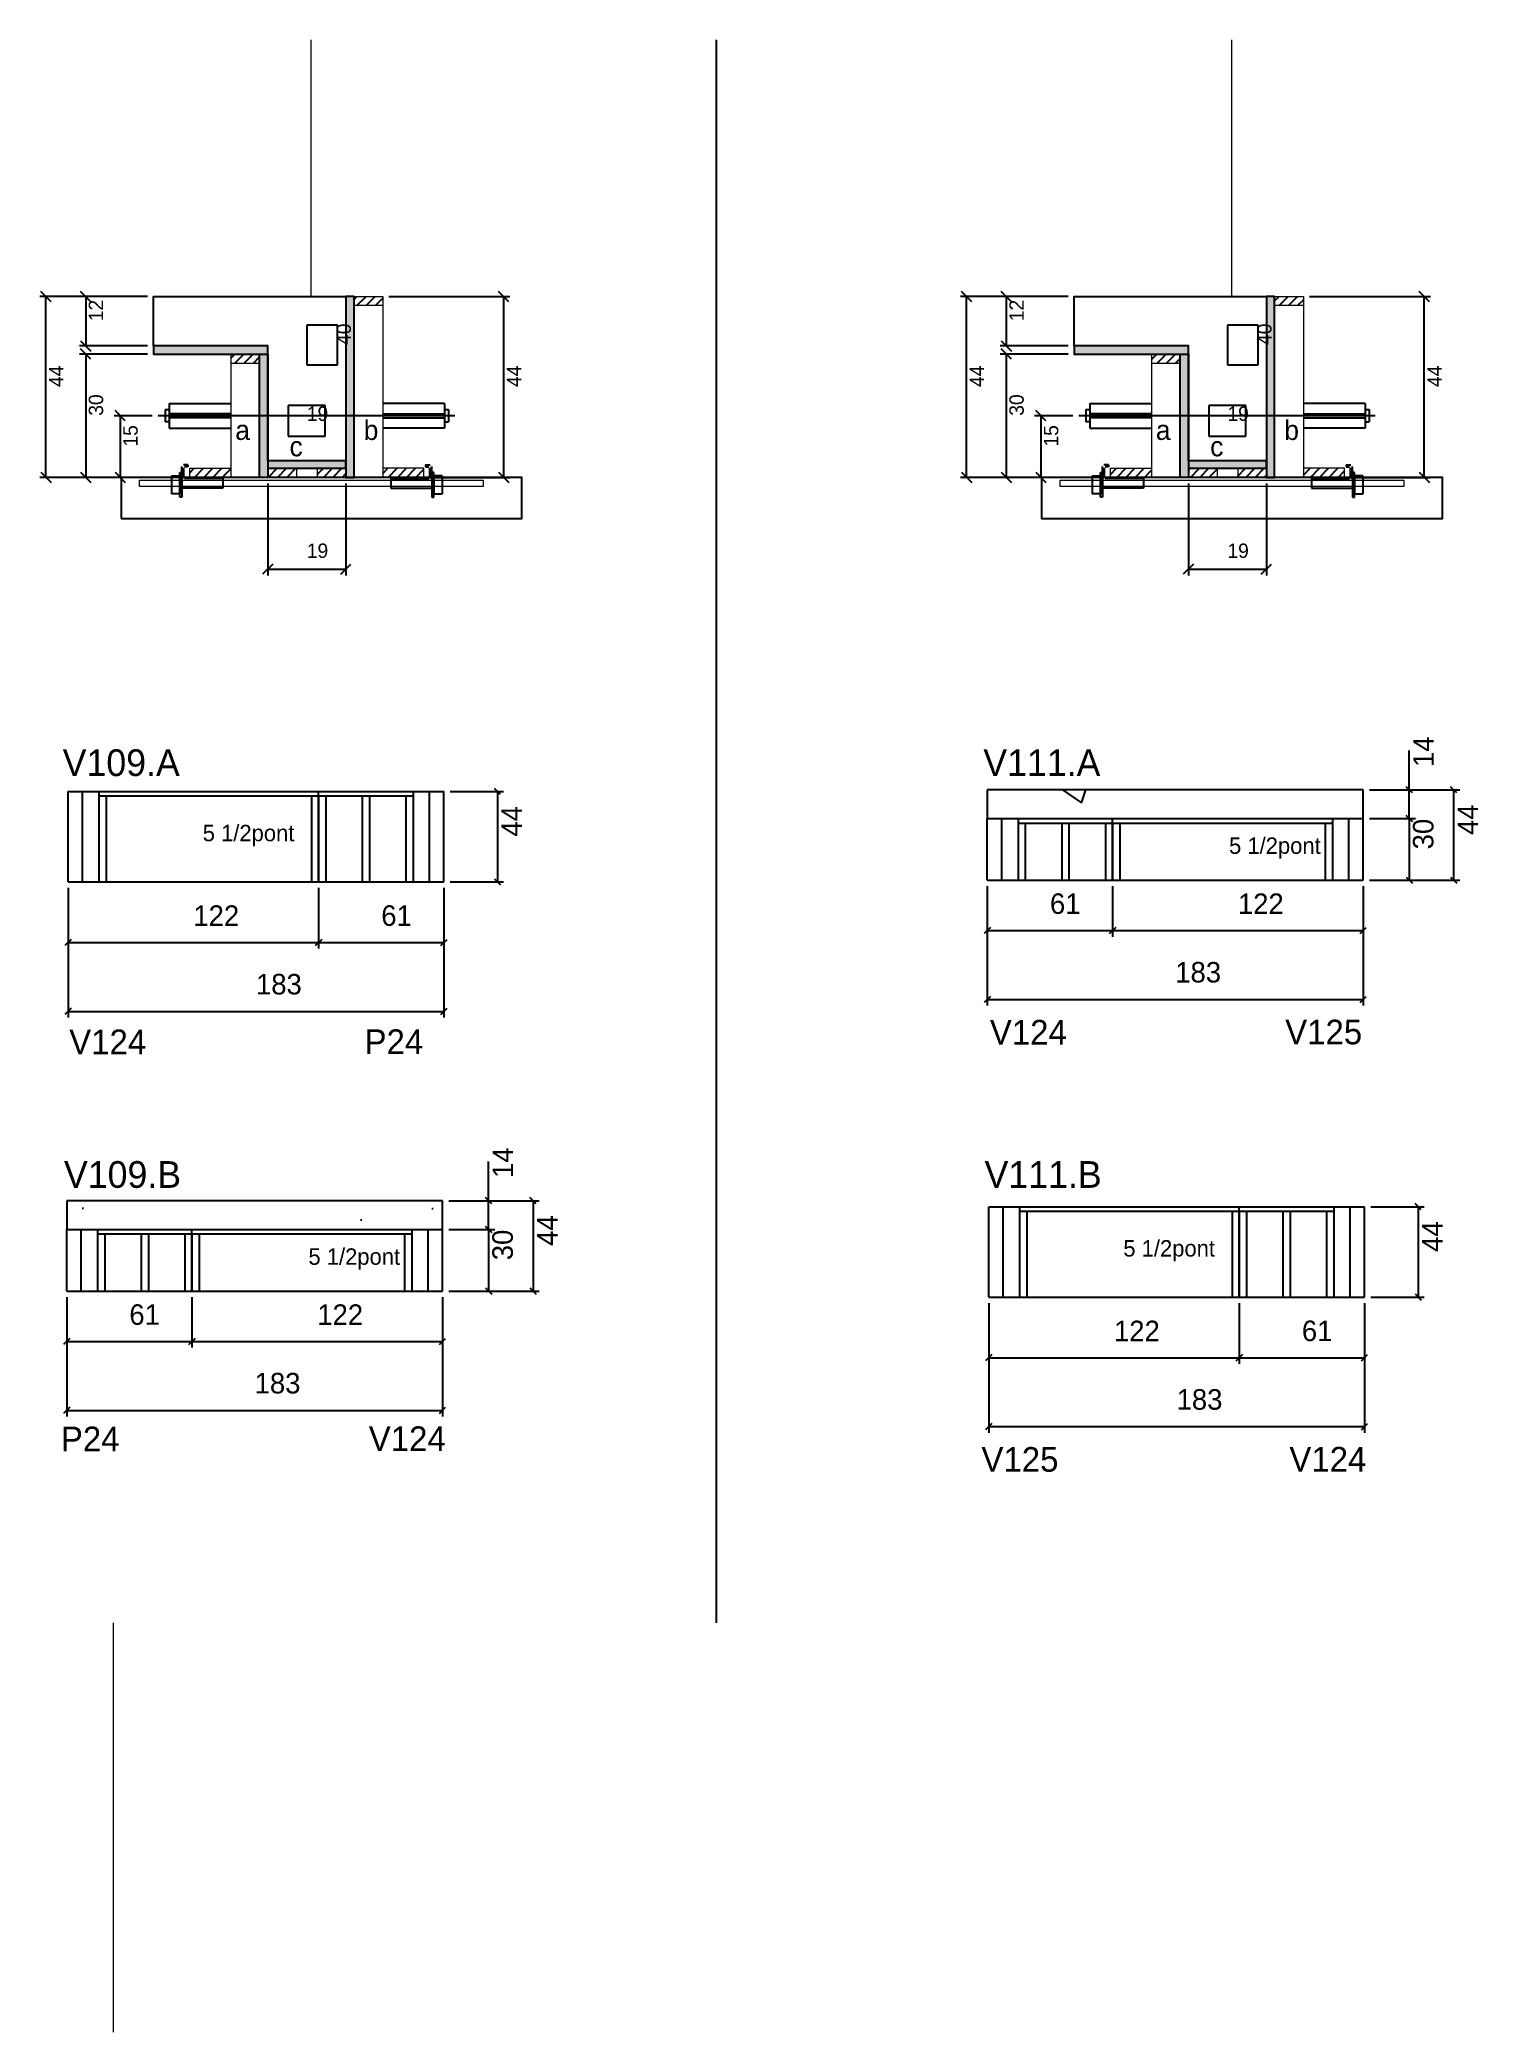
# Model space of a CAD drawing. Header units: metres. Extents: x 3560 to 4260, y 13654 to 14624.
import ezdxf

# ---------------------------------------------------------------- set-up
doc = ezdxf.new("R2010")
doc.units = ezdxf.units.M
for name, color, linetype in [('5', 7, 'Continuous'), ('barrote', 7, 'Continuous'), ('CONCRETO', 7, 'Continuous'), ('COTA', 7, 'Continuous'), ('Cota Seção (2x)', 7, 'Continuous'), ('detalhes', 7, 'Continuous'), ('Hachura', 7, 'Continuous'), ('Madeira', 7, 'Continuous'), ('Painéis', 7, 'Continuous'), ('presilha', 7, 'Continuous'), ('SARR_2.2x7', 7, 'Continuous'), ('SARR_3.5x7', 7, 'Continuous'), ('SARRAFO DE PRESSAO', 7, 'Continuous'), ('SCO-___-LAJ', 7, 'Continuous'), ('TENSOR', 7, 'Continuous'), ('texto', 7, 'Continuous'), ('Texto Seção', 7, 'Continuous')]:
    doc.layers.add(name, color=color, linetype=linetype)

msp = doc.modelspace()

# ---------------------------------------------------------------- hatches: boundary and pattern name
at = {"layer": 'COTA'}
h = msp.add_hatch(dxfattribs=at)
h.set_pattern_fill('AR-CONC')
h.paths.add_polyline_path([(4203.97, 14259.15), (4020.97, 14259.15), (4020.97, 14245.15), (4203.97, 14245.15), (4203.97, 14259.15)])
h = msp.add_hatch(dxfattribs=at)
h.set_pattern_fill('AR-CONC')
h.paths.add_polyline_path([(3755.74, 14059.09), (3572.74, 14059.09), (3572.74, 14045.09), (3755.74, 14045.09), (3755.74, 14059.09)])
at = {"layer": 'Hachura'}
h = msp.add_hatch(color=7, dxfattribs=at)
h.dxf.hatch_style = 1
h.paths.add_polyline_path([(3712.64, 14499.27), (3708.64, 14499.27), (3708.64, 14411.27), (3712.64, 14411.27), (3712.64, 14499.27)])
h = msp.add_hatch(dxfattribs=at)
h.set_pattern_fill('ANSI31')
h.paths.add_polyline_path([(3712.64, 14494.87), (3712.64, 14499.27), (3726.64, 14499.27), (3726.64, 14494.87), (3712.64, 14494.87)])
h = msp.add_hatch(color=7, dxfattribs=at)
h.dxf.hatch_style = 1
h.paths.add_polyline_path([(4160.87, 14499.27), (4156.87, 14499.27), (4156.87, 14411.27), (4160.87, 14411.27), (4160.87, 14499.27)])
h = msp.add_hatch(dxfattribs=at)
h.set_pattern_fill('ANSI31')
h.paths.add_polyline_path([(4160.87, 14494.87), (4160.87, 14499.27), (4174.87, 14499.27), (4174.87, 14494.87), (4160.87, 14494.87)])
h = msp.add_hatch(color=7, dxfattribs=at)
h.dxf.hatch_style = 1
h.paths.add_polyline_path([(3670.64, 14471.27), (3670.64, 14475.27), (3615.04, 14475.27), (3615.04, 14471.27), (3670.64, 14471.27)])
h = msp.add_hatch(color=7, dxfattribs=at)
h.dxf.hatch_style = 1
h.paths.add_polyline_path([(4118.87, 14471.27), (4118.87, 14475.27), (4063.27, 14475.27), (4063.27, 14471.27), (4118.87, 14471.27)])
h = msp.add_hatch(dxfattribs=at)
h.set_pattern_fill('ANSI31')
h.paths.add_polyline_path([(3666.64, 14466.87), (3666.64, 14471.27), (3652.64, 14471.27), (3652.64, 14466.87), (3666.64, 14466.87)])
h = msp.add_hatch(color=7, dxfattribs=at)
h.dxf.hatch_style = 1
h.paths.add_polyline_path([(3666.64, 14471.27), (3670.64, 14471.27), (3670.64, 14411.27), (3666.64, 14411.27), (3666.64, 14471.27)])
h = msp.add_hatch(dxfattribs=at)
h.set_pattern_fill('ANSI31')
h.paths.add_polyline_path([(4114.87, 14466.87), (4114.87, 14471.27), (4100.87, 14471.27), (4100.87, 14466.87), (4114.87, 14466.87)])
h = msp.add_hatch(color=7, dxfattribs=at)
h.dxf.hatch_style = 1
h.paths.add_polyline_path([(4114.87, 14471.27), (4118.87, 14471.27), (4118.87, 14411.27), (4114.87, 14411.27), (4114.87, 14471.27)])
h = msp.add_hatch(dxfattribs=at)
h.set_pattern_fill('ANSI31')
h.paths.add_polyline_path([(3632.64, 14411.27), (3632.64, 14415.67), (3652.64, 14415.67), (3652.64, 14411.27), (3632.64, 14411.27)])
h = msp.add_hatch(color=7, dxfattribs=at)
h.dxf.hatch_style = 1
h.paths.add_polyline_path([(3708.64, 14415.67), (3708.64, 14419.27), (3670.64, 14419.27), (3670.64, 14415.67), (3708.64, 14415.67)])
h = msp.add_hatch(dxfattribs=at)
h.set_pattern_fill('ANSI31')
h.paths.add_polyline_path([(3670.64, 14411.27), (3670.64, 14415.67), (3684.64, 14415.67), (3684.64, 14411.27), (3670.64, 14411.27)])
h = msp.add_hatch(dxfattribs=at)
h.set_pattern_fill('ANSI31')
h.paths.add_polyline_path([(3708.64, 14411.27), (3708.64, 14415.67), (3694.64, 14415.67), (3694.64, 14411.27), (3708.64, 14411.27)])
h = msp.add_hatch(dxfattribs=at)
h.set_pattern_fill('ANSI31')
h.paths.add_polyline_path([(3746.64, 14411.27), (3746.64, 14415.67), (3726.64, 14415.67), (3726.64, 14411.27), (3746.64, 14411.27)])
h = msp.add_hatch(dxfattribs=at)
h.set_pattern_fill('ANSI31')
h.paths.add_polyline_path([(4080.87, 14411.27), (4080.87, 14415.67), (4100.87, 14415.67), (4100.87, 14411.27), (4080.87, 14411.27)])
h = msp.add_hatch(color=7, dxfattribs=at)
h.dxf.hatch_style = 1
h.paths.add_polyline_path([(4156.87, 14415.67), (4156.87, 14419.27), (4118.87, 14419.27), (4118.87, 14415.67), (4156.87, 14415.67)])
h = msp.add_hatch(dxfattribs=at)
h.set_pattern_fill('ANSI31')
h.paths.add_polyline_path([(4118.87, 14411.27), (4118.87, 14415.67), (4132.87, 14415.67), (4132.87, 14411.27), (4118.87, 14411.27)])
h = msp.add_hatch(dxfattribs=at)
h.set_pattern_fill('ANSI31')
h.paths.add_polyline_path([(4156.87, 14411.27), (4156.87, 14415.67), (4142.87, 14415.67), (4142.87, 14411.27), (4156.87, 14411.27)])
h = msp.add_hatch(dxfattribs=at)
h.set_pattern_fill('ANSI31')
h.paths.add_polyline_path([(4194.87, 14411.27), (4194.87, 14415.67), (4174.87, 14415.67), (4174.87, 14411.27), (4194.87, 14411.27)])

# ---------------------------------------------------------------- linework, layer by layer
at = {"color": 7, "lineweight": 25}
for p, q in [((3620.64, 14444.24), (3620.64, 14438.24)), ((3620.64, 14444.24), (3622.64, 14444.24)), ((3622.64, 14447.24), (3622.64, 14435.24)), ((3622.64, 14447.24), (3652.64, 14447.24)), ((3756.64, 14447.24), (3726.64, 14447.24)), ((3756.64, 14447.24), (3756.64, 14435.24)), ((3756.64, 14444.24), (3758.64, 14444.24)), ((3758.64, 14444.24), (3758.64, 14438.24)), ((4068.87, 14444.24), (4068.87, 14438.24)), ((4068.87, 14444.24), (4070.87, 14444.24)), ((4070.87, 14447.24), (4070.87, 14435.24)), ((4070.87, 14447.24), (4100.87, 14447.24)), ((4204.87, 14447.24), (4174.87, 14447.24)), ((4204.87, 14447.24), (4204.87, 14435.24)), ((4204.87, 14444.24), (4206.87, 14444.24)), ((4206.87, 14444.24), (4206.87, 14438.24)), ((3622.64, 14438.24), (3620.64, 14438.24)), ((3652.64, 14442.24), (3622.64, 14442.24)), ((3652.64, 14440.24), (3622.64, 14440.24)), ((3622.64, 14435.24), (3652.64, 14435.24)), ((3726.64, 14442.24), (3756.64, 14442.24)), ((3726.64, 14440.24), (3756.64, 14440.24)), ((3756.64, 14435.24), (3726.64, 14435.24)), ((3756.64, 14438.24), (3758.64, 14438.24)), ((4070.87, 14438.24), (4068.87, 14438.24)), ((4100.87, 14442.24), (4070.87, 14442.24)), ((4100.87, 14440.24), (4070.87, 14440.24)), ((4070.87, 14435.24), (4100.87, 14435.24)), ((4174.87, 14442.24), (4204.87, 14442.24)), ((4174.87, 14440.24), (4204.87, 14440.24)), ((4204.87, 14435.24), (4174.87, 14435.24)), ((4204.87, 14438.24), (4206.87, 14438.24))]:
    msp.add_line(p, q, dxfattribs=at)
at = {"layer": 'barrote', "color": 251, "lineweight": 25}
for points in [[(3599.19, 14391.27), (3794.37, 14391.27), (3794.37, 14411.27), (3599.19, 14411.27)], [(4047.42, 14391.27), (4242.6, 14391.27), (4242.6, 14411.27), (4047.42, 14411.27)]]:
    msp.add_lwpolyline(points, close=True, dxfattribs=at)
at = {"layer": 'CONCRETO', "color": 251, "lineweight": 25}
for points in [[(3615.04, 14475.27), (3615.04, 14499.27), (3708.64, 14499.27), (3708.64, 14471.27), (3708.64, 14471.27), (3708.64, 14419.27), (3670.64, 14419.27), (3670.64, 14475.27)], [(4063.27, 14475.27), (4063.27, 14499.27), (4156.87, 14499.27), (4156.87, 14471.27), (4156.87, 14471.27), (4156.87, 14419.27), (4118.87, 14419.27), (4118.87, 14475.27)]]:
    msp.add_lwpolyline(points, close=True, dxfattribs=at)
at = {"layer": 'COTA', "color": 241, "lineweight": 25}
for p, q in [((3888.9, 14624.27), (3888.9, 13853.52)), ((4203.97, 14259.15), (4020.97, 14259.15)), ((4020.97, 14259.15), (4020.97, 14245.15)), ((4203.97, 14245.15), (4203.97, 14259.15)), ((3755.74, 14059.09), (3572.74, 14059.09)), ((3572.74, 14059.09), (3572.74, 14045.09)), ((3755.74, 14045.09), (3755.74, 14059.09))]:
    msp.add_line(p, q, dxfattribs=at)
at = {"layer": 'COTA', "color": 4, "lineweight": 25}
for p, q in [((3612.04, 14499.27), (3559.66, 14499.27)), ((3562.66, 14411.27), (3562.66, 14499.27)), ((3612.04, 14499.27), (3578.98, 14499.27)), ((3581.98, 14499.27), (3581.98, 14475.27)), ((3729.64, 14499.27), (3788.51, 14499.27)), ((3785.51, 14411.27), (3785.51, 14499.27)), ((4060.27, 14499.27), (4007.9, 14499.27)), ((4010.9, 14411.27), (4010.9, 14499.27)), ((4060.27, 14499.27), (4027.21, 14499.27)), ((4030.21, 14499.27), (4030.21, 14475.27)), ((4177.87, 14499.27), (4236.74, 14499.27)), ((4233.74, 14411.27), (4233.74, 14499.27)), ((3612.04, 14475.27), (3578.98, 14475.27)), ((4060.27, 14475.27), (4027.21, 14475.27)), ((3612.04, 14471.27), (3578.98, 14471.27)), ((3581.98, 14471.27), (3581.98, 14411.27)), ((4060.27, 14471.27), (4027.21, 14471.27)), ((4030.21, 14471.27), (4030.21, 14411.27)), ((3614.34, 14441.24), (3595.78, 14441.24)), ((3598.78, 14441.24), (3598.78, 14411.27)), ((4062.57, 14441.24), (4044.01, 14441.24)), ((4047.01, 14441.24), (4047.01, 14411.27)), ((3634.04, 14411.27), (3559.66, 14411.27)), ((3634.04, 14411.27), (3578.98, 14411.27)), ((3614.34, 14411.27), (3595.78, 14411.27)), ((3670.64, 14408.27), (3670.64, 14363.55)), ((3708.64, 14408.27), (3708.64, 14363.55)), ((3745.24, 14411.27), (3788.51, 14411.27)), ((4082.27, 14411.27), (4007.9, 14411.27)), ((4082.27, 14411.27), (4027.21, 14411.27)), ((4062.57, 14411.27), (4044.01, 14411.27)), ((4118.87, 14408.27), (4118.87, 14363.55)), ((4156.87, 14408.27), (4156.87, 14363.55)), ((4193.47, 14411.27), (4236.74, 14411.27)), ((3670.64, 14366.55), (3708.64, 14366.55)), ((4118.87, 14366.55), (4156.87, 14366.55)), ((4226.4, 14259.15), (4226.4, 14278.27)), ((4206.97, 14259.15), (4251.02, 14259.15)), ((4206.97, 14259.15), (4229.4, 14259.15)), ((4226.4, 14245.15), (4226.4, 14259.15)), ((4248.02, 14259.15), (4248.02, 14215.15)), ((3759.4, 14258.35), (3785.47, 14258.35)), ((3782.47, 14258.35), (3782.47, 14214.35)), ((4206.97, 14245.15), (4229.4, 14245.15)), ((4206.97, 14245.15), (4229.4, 14245.15)), ((4226.4, 14245.15), (4226.4, 14215.15)), ((3573.4, 14211.35), (3573.4, 14181.81)), ((3573.4, 14211.35), (3573.4, 14148.27)), ((3695.4, 14211.35), (3695.4, 14181.81)), ((3695.4, 14211.35), (3695.4, 14181.81)), ((3756.4, 14211.35), (3756.4, 14181.81)), ((3756.4, 14211.35), (3756.4, 14148.27)), ((3759.4, 14214.35), (3785.47, 14214.35)), ((4020.97, 14212.15), (4020.97, 14187.61)), ((4020.97, 14212.15), (4020.97, 14154.08)), ((4081.97, 14212.15), (4081.97, 14187.61)), ((4081.97, 14212.15), (4081.97, 14187.61)), ((4203.97, 14212.15), (4203.97, 14187.61)), ((4203.97, 14212.15), (4203.97, 14154.08)), ((4206.97, 14215.15), (4251.02, 14215.15)), ((4206.97, 14215.15), (4229.4, 14215.15)), ((3573.4, 14184.81), (3695.4, 14184.81)), ((3695.4, 14184.81), (3756.4, 14184.81)), ((4020.97, 14190.61), (4081.97, 14190.61)), ((4081.97, 14190.61), (4203.97, 14190.61)), ((4020.97, 14157.08), (4203.97, 14157.08)), ((3573.4, 14151.27), (3756.4, 14151.27)), ((3778.17, 14059.09), (3778.17, 14078.2)), ((3758.74, 14059.09), (3802.79, 14059.09)), ((3758.74, 14059.09), (3781.17, 14059.09)), ((3778.17, 14045.09), (3778.17, 14059.09)), ((3799.79, 14059.09), (3799.79, 14015.09)), ((4207.63, 14056.17), (4233.71, 14056.17)), ((4230.71, 14056.17), (4230.71, 14012.17)), ((3758.74, 14045.09), (3781.17, 14045.09)), ((3758.74, 14045.09), (3781.17, 14045.09)), ((3778.17, 14045.09), (3778.17, 14015.09)), ((3572.74, 14012.09), (3572.74, 13987.55)), ((3572.74, 14012.09), (3572.74, 13954.01)), ((3633.74, 14012.09), (3633.74, 13987.55)), ((3633.74, 14012.09), (3633.74, 13987.55)), ((3755.74, 14012.09), (3755.74, 13987.55)), ((3755.74, 14012.09), (3755.74, 13954.01)), ((3758.74, 14015.09), (3802.79, 14015.09)), ((3758.74, 14015.09), (3781.17, 14015.09)), ((4021.63, 14009.17), (4021.63, 13979.63)), ((4021.63, 14009.17), (4021.63, 13946.09)), ((4143.63, 14009.17), (4143.63, 13979.63)), ((4143.63, 14009.17), (4143.63, 13979.63)), ((4204.63, 14009.17), (4204.63, 13979.63)), ((4204.63, 14009.17), (4204.63, 13946.09)), ((4207.63, 14012.17), (4233.71, 14012.17)), ((3572.74, 13990.55), (3633.74, 13990.55)), ((3633.74, 13990.55), (3755.74, 13990.55)), ((4021.63, 13982.63), (4143.63, 13982.63)), ((4143.63, 13982.63), (4204.63, 13982.63)), ((3572.74, 13957.01), (3755.74, 13957.01)), ((4021.63, 13949.09), (4204.63, 13949.09))]:
    msp.add_line(p, q, dxfattribs=at)
at = {"layer": 'COTA', "color": 0, "lineweight": 25}
for p, q in [((3783.97, 14256.85), (3780.97, 14259.85)), ((4227.9, 14257.65), (4224.9, 14260.65)), ((4249.52, 14257.65), (4246.52, 14260.65)), ((4227.9, 14243.65), (4224.9, 14246.65)), ((4224.9, 14246.65), (4227.9, 14243.65)), ((3780.97, 14215.85), (3783.97, 14212.85)), ((4224.9, 14216.65), (4227.9, 14213.65)), ((4246.52, 14216.65), (4249.52, 14213.65)), ((4022.47, 14192.11), (4019.47, 14189.11)), ((4080.47, 14189.11), (4083.47, 14192.11)), ((4083.47, 14192.11), (4080.47, 14189.11)), ((4202.47, 14189.11), (4205.47, 14192.11)), ((3574.9, 14186.31), (3571.9, 14183.31)), ((3693.9, 14183.31), (3696.9, 14186.31)), ((3696.9, 14186.31), (3693.9, 14183.31)), ((3754.9, 14183.31), (3757.9, 14186.31)), ((3574.9, 14152.77), (3571.9, 14149.77)), ((3754.9, 14149.77), (3757.9, 14152.77)), ((4022.47, 14158.58), (4019.47, 14155.58)), ((4202.47, 14155.58), (4205.47, 14158.58)), ((3779.67, 14057.59), (3776.67, 14060.59)), ((3801.29, 14057.59), (3798.29, 14060.59)), ((4232.21, 14054.67), (4229.21, 14057.67)), ((3779.67, 14043.59), (3776.67, 14046.59)), ((3776.67, 14046.59), (3779.67, 14043.59)), ((3776.67, 14016.59), (3779.67, 14013.59)), ((3798.29, 14016.59), (3801.29, 14013.59)), ((4229.21, 14013.67), (4232.21, 14010.67)), ((3574.24, 13992.05), (3571.24, 13989.05)), ((3632.24, 13989.05), (3635.24, 13992.05)), ((3635.24, 13992.05), (3632.24, 13989.05)), ((3754.24, 13989.05), (3757.24, 13992.05)), ((4023.13, 13984.13), (4020.13, 13981.13)), ((4142.13, 13981.13), (4145.13, 13984.13)), ((4145.13, 13984.13), (4142.13, 13981.13)), ((4203.13, 13981.13), (4206.13, 13984.13)), ((3574.24, 13958.51), (3571.24, 13955.51)), ((3754.24, 13955.51), (3757.24, 13958.51)), ((4023.13, 13950.59), (4020.13, 13947.59)), ((4203.13, 13947.59), (4206.13, 13950.59))]:
    msp.add_line(p, q, dxfattribs=at)
for points in [[(3565.16, 14496.77), (3560.16, 14501.77)], [(3584.48, 14496.77), (3579.48, 14501.77)], [(3788.01, 14496.77), (3783.01, 14501.77)], [(4013.4, 14496.77), (4008.4, 14501.77)], [(4032.71, 14496.77), (4027.71, 14501.77)], [(4236.24, 14496.77), (4231.24, 14501.77)], [(3579.48, 14477.77), (3584.48, 14472.77)], [(3584.48, 14468.77), (3579.48, 14473.77)], [(4027.71, 14477.77), (4032.71, 14472.77)], [(4032.71, 14468.77), (4027.71, 14473.77)], [(3601.28, 14438.74), (3596.28, 14443.74)], [(4049.51, 14438.74), (4044.51, 14443.74)], [(3560.16, 14413.77), (3565.16, 14408.77)], [(3579.48, 14413.77), (3584.48, 14408.77)], [(3596.28, 14413.77), (3601.28, 14408.77)], [(3783.01, 14413.77), (3788.01, 14408.77)], [(4008.4, 14413.77), (4013.4, 14408.77)], [(4027.71, 14413.77), (4032.71, 14408.77)], [(4044.51, 14413.77), (4049.51, 14408.77)], [(4231.24, 14413.77), (4236.24, 14408.77)], [(3673.14, 14369.05), (3668.14, 14364.05)], [(3706.14, 14364.05), (3711.14, 14369.05)], [(4121.37, 14369.05), (4116.37, 14364.05)], [(4154.37, 14364.05), (4159.37, 14369.05)]]:
    msp.add_lwpolyline(points, dxfattribs=at)
at = {"layer": 'Cota Seção (2x)', "color": 180, "lineweight": 25}
for p, q in [((3704.64, 14485.38), (3689.64, 14485.38)), ((3689.64, 14485.38), (3689.64, 14466.04)), ((3704.64, 14466.04), (3704.64, 14485.38)), ((4152.87, 14485.38), (4137.87, 14485.38)), ((4137.87, 14485.38), (4137.87, 14466.04)), ((4152.87, 14466.04), (4152.87, 14485.38)), ((3689.64, 14466.04), (3704.64, 14466.04)), ((4137.87, 14466.04), (4152.87, 14466.04)), ((3698.64, 14446.27), (3680.64, 14446.27)), ((3680.64, 14446.27), (3680.64, 14431.27)), ((3698.64, 14431.27), (3698.64, 14446.27)), ((4146.87, 14446.27), (4128.87, 14446.27)), ((4128.87, 14446.27), (4128.87, 14431.27)), ((4146.87, 14431.27), (4146.87, 14446.27)), ((3680.64, 14431.27), (3698.64, 14431.27)), ((4128.87, 14431.27), (4146.87, 14431.27))]:
    msp.add_line(p, q, dxfattribs=at)
at = {"layer": 'Madeira', "color": 126, "lineweight": 18}
for points in [[(3712.64, 14494.87), (3712.64, 14499.27), (3726.64, 14499.27), (3726.64, 14494.87)], [(3712.64, 14499.27), (3726.64, 14499.27), (3726.64, 14411.27), (3712.64, 14411.27)], [(4160.87, 14494.87), (4160.87, 14499.27), (4174.87, 14499.27), (4174.87, 14494.87)], [(4160.87, 14499.27), (4174.87, 14499.27), (4174.87, 14411.27), (4160.87, 14411.27)], [(3666.64, 14466.87), (3666.64, 14471.27), (3652.64, 14471.27), (3652.64, 14466.87)], [(3666.64, 14471.27), (3652.64, 14471.27), (3652.64, 14411.27), (3666.64, 14411.27)], [(4114.87, 14466.87), (4114.87, 14471.27), (4100.87, 14471.27), (4100.87, 14466.87)], [(4114.87, 14471.27), (4100.87, 14471.27), (4100.87, 14411.27), (4114.87, 14411.27)], [(3632.64, 14411.27), (3632.64, 14415.67), (3652.64, 14415.67), (3652.64, 14411.27)], [(3670.64, 14411.27), (3670.64, 14415.67), (3684.64, 14415.67), (3684.64, 14411.27)], [(3708.64, 14411.27), (3708.64, 14415.67), (3694.64, 14415.67), (3694.64, 14411.27)], [(3746.64, 14411.27), (3746.64, 14415.67), (3726.64, 14415.67), (3726.64, 14411.27)], [(4080.87, 14411.27), (4080.87, 14415.67), (4100.87, 14415.67), (4100.87, 14411.27)], [(4118.87, 14411.27), (4118.87, 14415.67), (4132.87, 14415.67), (4132.87, 14411.27)], [(4156.87, 14411.27), (4156.87, 14415.67), (4142.87, 14415.67), (4142.87, 14411.27)], [(4194.87, 14411.27), (4194.87, 14415.67), (4174.87, 14415.67), (4174.87, 14411.27)]]:
    msp.add_lwpolyline(points, close=True, dxfattribs=at)
at = {"layer": 'Painéis', "color": 200, "lineweight": 25}
for p, q in [((3573.4, 14258.35), (3756.4, 14258.35)), ((3573.4, 14214.35), (3573.4, 14258.35)), ((3695.4, 14214.35), (3695.4, 14258.35)), ((3756.4, 14214.35), (3756.4, 14258.35)), ((4020.97, 14245.15), (4203.97, 14245.15)), ((4020.97, 14215.15), (4020.97, 14245.15)), ((4081.97, 14215.15), (4081.97, 14245.15)), ((4203.97, 14215.15), (4203.97, 14245.15)), ((3573.4, 14214.35), (3756.4, 14214.35)), ((4020.97, 14215.15), (4203.97, 14215.15)), ((4021.63, 14056.17), (4204.63, 14056.17)), ((4021.63, 14012.17), (4021.63, 14056.17)), ((4143.63, 14012.17), (4143.63, 14056.17)), ((4204.63, 14012.17), (4204.63, 14056.17)), ((3572.74, 14045.09), (3755.74, 14045.09)), ((3572.74, 14015.09), (3572.74, 14045.09)), ((3633.74, 14015.09), (3633.74, 14045.09)), ((3755.74, 14015.09), (3755.74, 14045.09)), ((3572.74, 14015.09), (3755.74, 14015.09)), ((4021.63, 14012.17), (4204.63, 14012.17))]:
    msp.add_line(p, q, dxfattribs=at)
for points in [[(3712.64, 14499.27), (3708.64, 14499.27), (3708.64, 14411.27), (3712.64, 14411.27)], [(4160.87, 14499.27), (4156.87, 14499.27), (4156.87, 14411.27), (4160.87, 14411.27)], [(3670.64, 14471.27), (3670.64, 14475.27), (3615.04, 14475.27), (3615.04, 14471.27)], [(4118.87, 14471.27), (4118.87, 14475.27), (4063.27, 14475.27), (4063.27, 14471.27)], [(3666.64, 14471.27), (3670.64, 14471.27), (3670.64, 14411.27), (3666.64, 14411.27)], [(4114.87, 14471.27), (4118.87, 14471.27), (4118.87, 14411.27), (4114.87, 14411.27)], [(3708.64, 14415.67), (3708.64, 14419.27), (3670.64, 14419.27), (3670.64, 14415.67)], [(4156.87, 14415.67), (4156.87, 14419.27), (4118.87, 14419.27), (4118.87, 14415.67)]]:
    msp.add_lwpolyline(points, close=True, dxfattribs=at)
at = {"layer": 'presilha', "color": 1, "lineweight": 25}
for p, q in [((3628.77, 14410.4), (3628.77, 14416.55)), ((3631.77, 14417.31), (3629.53, 14417.31)), ((3629.77, 14411.02), (3629.77, 14415.93)), ((3631.77, 14416.31), (3630.15, 14416.31)), ((3631.77, 14417.31), (3631.77, 14416.31)), ((3747.51, 14417.31), (3747.51, 14416.31)), ((3747.51, 14417.31), (3749.75, 14417.31)), ((3747.51, 14416.31), (3749.13, 14416.31)), ((3749.51, 14411.02), (3749.51, 14415.93)), ((3750.51, 14410.4), (3750.51, 14416.55)), ((4077, 14410.4), (4077, 14416.55)), ((4080, 14417.31), (4077.76, 14417.31)), ((4078, 14411.02), (4078, 14415.93)), ((4080, 14416.31), (4078.38, 14416.31)), ((4080, 14417.31), (4080, 14416.31)), ((4195.74, 14417.31), (4195.74, 14416.31)), ((4195.74, 14417.31), (4197.98, 14417.31)), ((4195.74, 14416.31), (4197.36, 14416.31)), ((4197.74, 14411.02), (4197.74, 14415.93)), ((4198.74, 14410.4), (4198.74, 14416.55)), ((3623.77, 14411.97), (3627.77, 14411.97)), ((3623.77, 14411.97), (3623.77, 14403.31)), ((3627.77, 14413.64), (3628.77, 14413.64)), ((3627.77, 14401.64), (3627.77, 14413.64)), ((3627.77, 14411.97), (3627.77, 14403.31)), ((3628.77, 14413.64), (3628.77, 14401.64)), ((3648.77, 14406.04), (3628.77, 14406.04)), ((3648.77, 14410.64), (3630.15, 14410.64)), ((3648.77, 14410.64), (3648.77, 14406.04)), ((3730.51, 14410.64), (3730.51, 14406.04)), ((3730.51, 14410.64), (3749.13, 14410.64)), ((3730.51, 14406.04), (3750.51, 14406.04)), ((3751.51, 14413.64), (3750.51, 14413.64)), ((3750.51, 14413.64), (3750.51, 14401.64)), ((3751.51, 14401.64), (3751.51, 14413.64)), ((3755.51, 14411.97), (3751.51, 14411.97)), ((3751.51, 14411.97), (3751.51, 14403.31)), ((3755.51, 14411.97), (3755.51, 14403.31)), ((4072, 14411.97), (4076, 14411.97)), ((4072, 14411.97), (4072, 14403.31)), ((4076, 14413.64), (4077, 14413.64)), ((4076, 14401.64), (4076, 14413.64)), ((4076, 14411.97), (4076, 14403.31)), ((4077, 14413.64), (4077, 14401.64)), ((4097, 14406.04), (4077, 14406.04)), ((4097, 14410.64), (4078.38, 14410.64)), ((4097, 14410.64), (4097, 14406.04)), ((4178.74, 14410.64), (4178.74, 14406.04)), ((4178.74, 14410.64), (4197.36, 14410.64)), ((4178.74, 14406.04), (4198.74, 14406.04)), ((4199.74, 14413.64), (4198.74, 14413.64)), ((4198.74, 14413.64), (4198.74, 14401.64)), ((4199.74, 14401.64), (4199.74, 14413.64)), ((4203.74, 14411.97), (4199.74, 14411.97)), ((4199.74, 14411.97), (4199.74, 14403.31)), ((4203.74, 14411.97), (4203.74, 14403.31)), ((3627.77, 14403.31), (3623.77, 14403.31)), ((3628.77, 14401.64), (3627.77, 14401.64)), ((3750.51, 14401.64), (3751.51, 14401.64)), ((3751.51, 14403.31), (3755.51, 14403.31)), ((4076, 14403.31), (4072, 14403.31)), ((4077, 14401.64), (4076, 14401.64)), ((4198.74, 14401.64), (4199.74, 14401.64)), ((4199.74, 14403.31), (4203.74, 14403.31))]:
    msp.add_line(p, q, dxfattribs=at)
at = {"layer": 'SARR_2.2x7', "color": 40, "lineweight": 25}
for p, q in [((3580.4, 14214.35), (3580.4, 14258.35)), ((3588.4, 14256.15), (3695.4, 14256.15)), ((3695.4, 14256.15), (3741.4, 14256.15)), ((3749.4, 14214.35), (3749.4, 14258.35)), ((4027.97, 14215.15), (4027.97, 14245.15)), ((4035.97, 14242.95), (4081.97, 14242.95)), ((4081.97, 14242.95), (4188.97, 14242.95)), ((4196.97, 14215.15), (4196.97, 14245.15)), ((4028.63, 14012.17), (4028.63, 14056.17)), ((4197.63, 14012.17), (4197.63, 14056.17)), ((4036.63, 14053.97), (4143.63, 14053.97)), ((4143.63, 14053.97), (4189.63, 14053.97)), ((3579.74, 14015.09), (3579.74, 14045.09)), ((3587.74, 14042.89), (3633.74, 14042.89)), ((3633.74, 14042.89), (3740.74, 14042.89)), ((3748.74, 14015.09), (3748.74, 14045.09))]:
    msp.add_line(p, q, dxfattribs=at)
at = {"layer": 'SARR_3.5x7', "color": 81, "lineweight": 25}
for p, q in [((3588.4, 14258.35), (3588.4, 14214.35)), ((3591.9, 14256.15), (3591.9, 14214.35)), ((3691.9, 14256.15), (3691.9, 14214.35)), ((3695.4, 14256.15), (3695.4, 14214.35)), ((3698.9, 14256.15), (3698.9, 14214.35)), ((3716.65, 14256.15), (3716.65, 14214.35)), ((3720.15, 14256.15), (3720.15, 14214.35)), ((3737.9, 14256.15), (3737.9, 14214.35)), ((3741.4, 14258.35), (3741.4, 14214.35)), ((4035.97, 14245.15), (4035.97, 14215.15)), ((4039.47, 14242.95), (4039.47, 14215.15)), ((4057.22, 14242.95), (4057.22, 14215.15)), ((4060.72, 14242.95), (4060.72, 14215.15)), ((4078.47, 14242.95), (4078.47, 14215.15)), ((4081.97, 14242.95), (4081.97, 14215.15)), ((4085.47, 14242.95), (4085.47, 14215.15)), ((4185.47, 14242.95), (4185.47, 14215.15)), ((4188.97, 14245.15), (4188.97, 14215.15)), ((3588.4, 14214.35), (3591.9, 14214.35)), ((3691.9, 14214.35), (3695.4, 14214.35)), ((3695.4, 14214.35), (3698.9, 14214.35)), ((3737.9, 14214.35), (3741.4, 14214.35)), ((4035.97, 14215.15), (4039.47, 14215.15)), ((4078.47, 14215.15), (4081.97, 14215.15)), ((4081.97, 14215.15), (4085.47, 14215.15)), ((4185.47, 14215.15), (4188.97, 14215.15)), ((4036.63, 14056.17), (4036.63, 14012.17)), ((4189.63, 14056.17), (4189.63, 14012.17)), ((4040.13, 14053.97), (4040.13, 14012.17)), ((4140.13, 14053.97), (4140.13, 14012.17)), ((4143.63, 14053.97), (4143.63, 14012.17)), ((4147.13, 14053.97), (4147.13, 14012.17)), ((4164.88, 14053.97), (4164.88, 14012.17)), ((4168.38, 14053.97), (4168.38, 14012.17)), ((4186.13, 14053.97), (4186.13, 14012.17)), ((3587.74, 14045.09), (3587.74, 14015.09)), ((3591.24, 14042.89), (3591.24, 14015.09)), ((3608.99, 14042.89), (3608.99, 14015.09)), ((3612.49, 14042.89), (3612.49, 14015.09)), ((3630.24, 14042.89), (3630.24, 14015.09)), ((3633.74, 14042.89), (3633.74, 14015.09)), ((3637.24, 14042.89), (3637.24, 14015.09)), ((3737.24, 14042.89), (3737.24, 14015.09)), ((3740.74, 14045.09), (3740.74, 14015.09)), ((3587.74, 14015.09), (3591.24, 14015.09)), ((3630.24, 14015.09), (3633.74, 14015.09)), ((3633.74, 14015.09), (3637.24, 14015.09)), ((3737.24, 14015.09), (3740.74, 14015.09)), ((4036.63, 14012.17), (4040.13, 14012.17)), ((4140.13, 14012.17), (4143.63, 14012.17)), ((4143.63, 14012.17), (4147.13, 14012.17)), ((4186.13, 14012.17), (4189.63, 14012.17))]:
    msp.add_line(p, q, dxfattribs=at)
at = {"layer": 'SARRAFO DE PRESSAO', "color": 30, "lineweight": 9}
msp.add_line((3595.58, 13654.27), (3595.58, 13853.52), dxfattribs=at)
at = {"layer": 'SCO-___-LAJ', "color": 1, "lineweight": 0}
for points in [[(3608.19, 14409.94), (3775.49, 14409.94), (3775.49, 14406.74), (3608.19, 14406.74)], [(4056.42, 14409.94), (4223.72, 14409.94), (4223.72, 14406.74), (4056.42, 14406.74)]]:
    msp.add_lwpolyline(points, close=True, dxfattribs=at)
at = {"layer": 'TENSOR', "color": 3, "lineweight": 25}
for p, q in [((3761.64, 14441.24), (3617.34, 14441.24)), ((4209.87, 14441.24), (4065.57, 14441.24))]:
    msp.add_line(p, q, dxfattribs=at)
at = {"layer": 'Texto Seção', "color": 252, "lineweight": 15}
for p, q in [((3691.84, 14499.27), (3691.84, 14624.27)), ((4140.07, 14499.27), (4140.07, 14624.27))]:
    msp.add_line(p, q, dxfattribs=at)

# ---------------------------------------------------------------- texts
at = {"layer": '5', "color": 5, "lineweight": 25}
for s, rotation, p in [('P24', 0.00004, (3717.77, 14130.52)), ('V124', 359.99996, (4022.2, 14135.11)), ('V125', 0.00004, (4166, 14135.22)), ('V124', 359.99996, (3573.97, 14130.42)), ('P24', 359.99996, (3569.9, 13937.1)), ('V124', 0.00004, (3719.81, 13937.21)), ('V125', 359.99996, (4018.13, 13927.12)), ('V124', 0.00004, (4168.04, 13927.23))]:
    msp.add_text(s, height=12, rotation=rotation, dxfattribs=at).set_placement(p)
at = {"layer": 'COTA', "color": 1, "lineweight": 25}
for s, p in [('12', (3590.48, 14487.27)), ('12', (4038.71, 14487.27)), ('44', (3571.16, 14455.27)), ('44', (3794.01, 14455.27)), ('44', (4019.4, 14455.27)), ('44', (4242.24, 14455.27)), ('30', (3590.48, 14441.27)), ('30', (4038.71, 14441.27)), ('15', (3607.28, 14426.26)), ('15', (4055.51, 14426.26))]:
    msp.add_text(s, height=7, rotation=90, dxfattribs=at).set_placement(p)
for p in [(3689.64, 14372.05), (4137.87, 14372.05)]:
    msp.add_text('19', height=7, dxfattribs=at).set_placement(p)
at = {"layer": 'COTA', "color": 240, "lineweight": 25}
for s, p in [('14', (4238.33, 14270.21)), ('44', (3794.4, 14236.35)), ('44', (4259.94, 14237.15)), ('30', (4238.18, 14230.15)), ('14', (3790.1, 14070.14)), ('44', (3811.71, 14037.09)), ('44', (4242.63, 14034.17)), ('30', (3789.95, 14030.09))]:
    msp.add_text(s, height=10, rotation=90, dxfattribs=at).set_placement(p)
for s, p in [('122', (3634.4, 14192.87)), ('61', (3725.9, 14192.91)), ('61', (4051.47, 14198.72)), ('122', (4142.97, 14198.67)), ('183', (4112.47, 14165.32)), ('183', (3664.9, 14159.51)), ('61', (3603.24, 13998.65)), ('122', (3694.74, 13998.6)), ('122', (4082.63, 13990.68)), ('61', (4174.13, 13990.73)), ('183', (3664.24, 13965.25)), ('183', (4113.13, 13957.33))]:
    msp.add_text(s, height=10, dxfattribs=at).set_placement(p)
at = {"layer": 'Cota Seção (2x)', "color": 1, "lineweight": 25}
for p in [(3711.14, 14475.71), (4159.37, 14475.71)]:
    msp.add_text('40', height=7, rotation=90, dxfattribs=at).set_placement(p)
for p in [(3689.64, 14438.77), (4137.87, 14438.77)]:
    msp.add_text('19', height=7, dxfattribs=at).set_placement(p)
at = {"layer": 'detalhes', "color": 4, "lineweight": 25}
for s, p in [('a', (3654.81, 14429.48)), ('b', (3717.36, 14429.46)), ('a', (4103.04, 14429.48)), ('b', (4165.59, 14429.46)), ('c', (3681.24, 14421.51)), ('c', (4129.47, 14421.51))]:
    msp.add_text(s, height=9.6, dxfattribs=at).set_placement(p)
at = {"layer": 'texto', "color": 2, "lineweight": 25}
for p in [(3638.97, 14234.09), (4138.67, 14227.95), (3690.44, 14027.88), (4087.2, 14031.9)]:
    msp.add_text('5 1/2pont', height=8, dxfattribs=at).set_placement(p)
at = {"layer": 'Texto Seção', "color": 7, "lineweight": 15}
for s, p in [('V109.A', (3570.78, 14265.84)), ('V111.A', (4019.01, 14265.84)), ('V109.B', (3571.4, 14065.35)), ('V111.B', (4019.63, 14065.35))]:
    msp.add_text(s, height=13, dxfattribs=at).set_placement(p)

doc.saveas('drawing.dxf')
